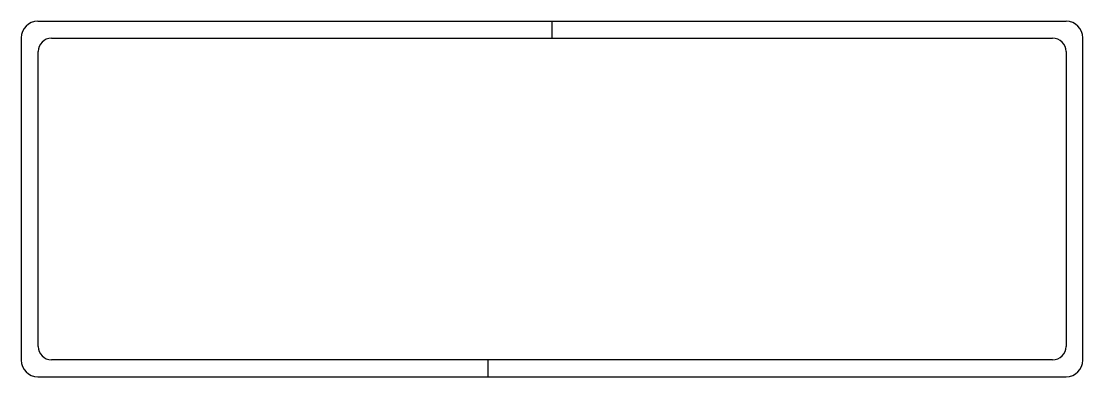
# Model space of a CAD drawing. Extents: x 0 to 315, y -105 to 0.
import ezdxf

# ---------------------------------------------------------------- set-up
doc = ezdxf.new("R2010")
doc.units = 0
doc.layers.add('BLACK', color=7, linetype='CONTINUOUS')

msp = doc.modelspace()

# ---------------------------------------------------------------- linework, layer by layer
at = {"layer": 'BLACK', "linetype": 'CONTINUOUS'}
for p, q in [((4.9, 0), (157.453, 0)), ((157.453, -5), (157.453, 0)), ((157.453, 0), (310.002, 0)), ((0, -4.9), (0, -100.5)), ((9.0005, -5), (157.453, -5)), ((157.453, -5), (305.949, -5)), ((314.902, -100.5), (314.902, -4.9)), ((5, -96.3994), (5, -9.0005)), ((309.952, -9.0005), (309.952, -96.3994)), ((138.403, -100.4), (9.0005, -100.4)), ((305.949, -100.4), (138.403, -100.4)), ((138.403, -100.4), (138.403, -105.4)), ((4.9, -105.4), (138.403, -105.4)), ((138.403, -105.4), (310.002, -105.4))]:
    msp.add_line(p, q, dxfattribs=at)
at = {"layer": 'BLACK'}
for centre, radius, start, end in [((4.9, -4.9), 4.9, 90, 180), ((310.002, -4.9), 4.9, 0, 90), ((9.0005, -9.0005), 4.0005, 90, 180), ((305.949, -9.0005), 4.003, 0, 90), ((9.0005, -96.3994), 4.0005, 180, 270), ((305.949, -96.3994), 4.003, -90, 0), ((4.9, -100.5), 4.9, 180, 270), ((310.002, -100.5), 4.9, -90, 0)]:
    msp.add_arc(centre, radius, start, end, dxfattribs=at)

doc.saveas('drawing.dxf')
